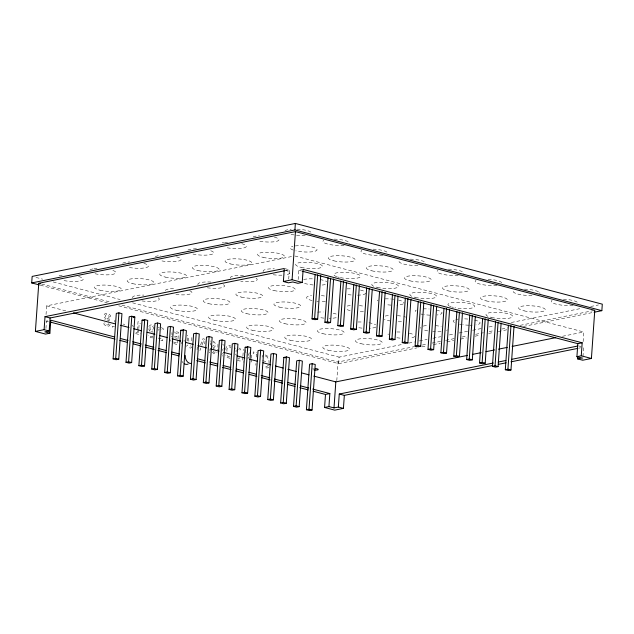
<?xml version="1.0" encoding="UTF-8"?>
<svg xmlns="http://www.w3.org/2000/svg" width="634" height="634" viewBox="0 0 634 634"><rect width="100%" height="100%" fill="white"/><g stroke="black" fill="none" stroke-linecap="round" stroke-linejoin="round"><path stroke-width="0.48" stroke-dasharray="3.17 2.38" d="M188.861 341.282L188.71 338.54A5.666 4.24 78.6 0 0 187.149 335.299M187.529 340.886L187.204 337.859M46.036 314.519L46.647 305.85L292.694 256.326M45.941 328.499L46.456 321.066L48.2 320.717M114.754 322.088L114.881 320.233M137.388 330.885L137.261 332.739L135.288 332.224L135.201 333.484L140.423 334.855M137.451 329.949L138.038 321.589L139.044 321.85L140.304 323.855M138.759 329.379L138.505 333.064L140.51 333.595M138.822 328.46L139.084 324.774L140.423 325.123M177.916 339.872L177.583 344.634L173.256 343.43M177.988 338.921L178.455 332.264L174.009 331.194M181.221 343.81L181.324 342.297M184.018 341.457L184.122 340.014M197.103 349.762L197.301 346.909M242.846 356.95L242.513 361.705L243.789 362.046M242.909 355.999L243.377 349.334M251.23 362.062L251.436 359.209M251.5 358.258L251.769 354.446M255.843 365.216L255.97 363.393M256.413 357.029L256.604 354.303L253.156 353.4L253.259 351.933L256.897 352.892M262.191 357.18L262.325 355.222M288.716 279.118L289.366 269.822L285.142 268.713M298.146 279.578L298.796 270.282L303.147 269.41M336.789 380.654L338.088 361.99L414.612 346.584M118.709 305.81L338.635 363.647L339.087 357.14L402.955 344.286M583.129 341.631L583.803 331.986L294.628 255.938M582.773 359.296L582.908 357.433M582.971 356.506L583.621 347.21M226.964 351.315C226.259 349.104 228.612 344.698 230.657 347.876M269.078 363.488L268.895 359.343L266.819 356.791A7.275 5.444 78.6 0 0 264.766 356.332M171.917 332.628L172.052 334.926M209.941 349.088L210.044 351.212M225.807 349.469C225.577 346.703 228.47 343.802 230.895 346.204M153.539 329.109C154.189 327.39 152.136 325.511 150.512 326.407L149.878 327.683L150.337 329.783L150.837 330.48L152.952 329.862M158.555 330.322L159.158 328.943M236.189 349.865L236.054 351.735M210.647 342.851L210.607 345.039M108.961 323.53C108.517 326.169 104.689 324.965 104.808 322.666M213.975 351.149L213.325 352.314L212.184 352.71M222.415 353.36L221.757 354.533M110.229 324.228C109.222 328.269 103.342 325.892 103.493 322.413M215.243 351.846L214.237 353.503L212.414 354.018M217.922 344.286L217.914 347.234M199.932 350.507L200.827 348.114M201.921 345.197L203.728 340.371L204.822 345.958M200.59 344.864L202.943 338.699L204.655 339.15L205.218 342.003M191.817 337.542L191.777 341.472M247.87 358.725L248.663 357.085M248.037 355.571L249.78 352.021M268.459 365.224L266.74 366.539L263.966 365.984M187.783 345.015L186.348 346.267M191.975 346.75L190.786 348.106L189.122 347.662L190.834 345.76M153.032 336.06C151.819 337.716 149.196 336.155 149.244 334.356M235.309 348.391L235.705 347.995M222.946 349.215L223.469 348.74M171.291 336.931L172.004 336.408M217.549 349.738L218.183 349.215M268.816 367.244L267.136 368.021L264.156 367.554M222.138 356.039L222.677 355.722M158.254 327.619L159.308 327.199M210.203 341.227L210.702 340.965M104.729 319.377L105.569 318.981C99.023 309.764 116.157 313.568 108.779 319.805L109.492 320.582M149.164 331.067L150.004 330.671C146.24 327.984 150.512 322.381 153.753 326.011M211.415 346.41L213.531 345.792L214.118 345.047L214.149 343.707L213.23 342.487M229.698 356.855L228.082 356.696L227.091 355.191M153.119 337.89L150.385 337.7L148.324 335.568M150.686 332.018L152.374 331.661L152.865 332.279M285.49 270.607L289.366 269.822M408.764 343.121L414.565 341.948M419.407 340.973L427.15 339.42M432.951 338.247L440.693 336.694M449.403 334.934L454.245 333.967M459.079 332.993L467.789 331.233M472.631 330.266L481.341 328.507M489.083 326.954L493.918 325.979M511.337 322.476L581.98 308.259M590.69 306.507L598.433 304.946M422.363 345.031L427.205 344.056M432.047 343.081L440.765 341.322M445.607 340.347L454.324 338.596M462.075 337.034L466.917 336.06M475.635 334.308L483.385 332.747M489.194 331.574L494.037 330.599M501.787 329.046L507.604 327.873M520.189 325.337L593.812 310.525M338.635 363.647L417.014 347.868M421.856 346.893L426.69 345.926M433.466 344.563L440.242 343.192M447.018 341.829L453.786 340.466M460.561 339.103L466.37 337.938M475.08 336.186L479.914 335.212M488.624 333.46L493.466 332.485M498.3 331.511L507.01 329.759M523.462 326.447L593.139 312.427M562.493 336.282L583.803 331.986M578.779 348.185L580.712 347.797M106.94 320.162L107.938 319.98L108.794 321.327M230.063 358.297L227.075 357.513L225.831 355.088M265.099 354.882L268.84 356.784A5.666 4.24 78.6 0 1 269.529 357.734M174.461 332.699L177.068 333.326L176.823 336.9L174.207 336.131M298.796 270.282L301.657 271.035M578.549 345.879L581.085 346.544M35.98 277.423L42.676 279.182M53.193 281.948L120.127 299.549M132.554 302.822L339.087 357.14M41.638 284.024L109.531 301.879M121.966 305.144L338.088 361.99M40.307 285.189L107.241 302.79M123.17 324.045L124.787 324.465M262.73 360.683L265.812 361.499M174.707 337.756L176.727 338.287M46.647 305.85L66.752 311.136M158.017 338.041L161.472 338.944M176.403 342.891L173.336 341.972M114.429 326.732L112.456 326.217L112.369 327.477L114.112 327.937M160.854 340.228L162.716 340.72L162.835 338.984L162.003 337.748M237.37 360.358L240.167 361.095L240.294 359.351L239.034 357.497M46.456 321.066L48.366 321.573M238.828 347.939L240.762 349.175L240.571 350.903L238.638 349.358M161.377 327.564L163.31 328.8L163.12 330.528L161.836 329.363M213.23 341.179L214.783 342.479L215.505 344.349L215.029 346.521L213.793 347.424L214.609 348.541M222.233 349.643L222.946 350.42M222.772 344.159L223.572 345.292M209.291 352.171L209.775 352.773M212.953 347.598L214.023 349.762M238.083 358.067L238.931 359.319M235.594 354.049L236.339 355.373M132.411 325.131L133.251 326.772M171.006 341.338L170.586 339.8M245.16 349.802L246.158 353.574M216.947 352.25L217.082 353.003M573.025 305.271A13.401 3.059 4 0 1 556.755 304.296A13.401 3.059 4 0 1 552.119 300.405M563.372 299.2A13.401 3.059 4 0 1 577.804 302.727M496.921 285.26A13.401 3.059 4 0 1 480.659 284.278A13.401 3.059 4 0 1 476.023 280.394M488.148 279.229A13.401 3.059 4 0 1 501.708 282.709M531.997 295.484A13.401 3.059 4 0 1 517.36 293.938A13.401 3.059 4 0 1 514.071 290.404M524.453 289.159A13.401 3.059 4 0 1 538.765 291.886M539.756 292.718A13.401 3.059 4 0 1 539.851 293.526M458.184 275.322A13.401 3.059 4 0 1 442.255 274.189A13.401 3.059 4 0 1 437.975 270.385M448.357 269.141A13.401 3.059 4 0 1 463.747 273.508M417.854 265.464A13.401 3.059 4 0 1 399.111 261.105M410.309 259.14A13.401 3.059 4 0 1 425.699 263.506M382.777 255.24A13.401 3.059 4 0 1 366.507 254.258A13.401 3.059 4 0 1 361.871 250.375M373.125 249.162A13.401 3.059 4 0 1 387.556 252.689M305.247 235.365A13.401 3.059 4 0 1 290.404 234.247M284.959 231.085A13.401 3.059 4 0 1 291.268 229.207M297.021 229.151A13.401 3.059 4 0 1 311.46 232.678M344.032 245.303A13.401 3.059 4 0 1 328.111 244.169A13.401 3.059 4 0 1 323.823 240.365M334.205 239.121A13.401 3.059 4 0 1 349.603 243.488M295.262 245.921A13.401 3.059 4 0 1 313.283 247.363A13.401 3.059 4 0 1 313.775 251.539A13.401 3.059 4 0 1 295.824 250.818M293.296 250.105A13.401 3.059 4 0 1 292.86 246.341M274.387 237.116A13.401 3.059 4 0 1 276.091 241.451A13.401 3.059 4 0 1 257.776 240.817M253.148 236.926A13.401 3.059 4 0 1 259.401 235.729M449.086 305.897A13.401 3.059 4 0 1 459.777 302.315A13.401 3.059 4 0 1 474.422 306.911A13.401 3.059 4 0 1 454.927 307.736M453.445 307.419A13.401 3.059 4 0 1 451.685 306.951M450.917 306.705A13.401 3.059 4 0 1 449.609 306.174M336.765 276.686A13.401 3.059 4 0 1 343.628 272.248A13.401 3.059 4 0 1 360.366 276.765A13.401 3.059 4 0 1 340.022 277.557M339.301 277.399A13.401 3.059 4 0 1 337.534 276.931M241.76 243.686A13.401 3.059 4 0 1 243.464 248.021A13.401 3.059 4 0 1 225.149 247.379M222.177 242.901A13.401 3.059 4 0 1 223.707 242.6M224.579 242.481A13.401 3.059 4 0 1 227.551 242.259M474.565 320.067A13.401 3.059 4 0 1 476.007 324.854M472.164 325.194A13.401 3.059 4 0 1 469.667 325.218M468.811 325.202A13.401 3.059 4 0 1 462.757 324.695M461.932 324.576A13.401 3.059 4 0 1 459.587 324.156M454.507 322.476A13.401 3.059 4 0 1 454.237 320.107M455.894 319.512A13.401 3.059 4 0 1 458.295 319.092M464.619 318.862A13.401 3.059 4 0 1 468.106 319.076M436.517 310.066A13.401 3.059 4 0 1 437.088 314.963M429.9 315.161A13.401 3.059 4 0 1 423.884 314.575M423.084 314.44A13.401 3.059 4 0 1 420.817 313.988M415.468 311.635A13.401 3.059 4 0 1 416.181 310.105M423.219 308.861A13.401 3.059 4 0 1 429.186 308.996M403.097 303.94A13.401 3.059 4 0 1 396.844 305.144M390.972 305.105A13.401 3.059 4 0 1 385.837 304.566M377.325 300.817A13.401 3.059 4 0 1 378.133 300.096M385.171 298.86A13.401 3.059 4 0 1 391.138 298.986M392.002 299.058A13.401 3.059 4 0 1 393.73 299.24M398.469 300.056A13.401 3.059 4 0 1 403.913 303.218M365.858 293.209A13.401 3.059 4 0 1 356.371 295.206M351.181 294.969A13.401 3.059 4 0 1 347.789 294.556M347.123 288.85A13.401 3.059 4 0 1 352.211 288.922M360.413 290.047A13.401 3.059 4 0 1 364.772 291.569M325.337 284.523A13.401 3.059 4 0 1 319.964 285.165M313.133 284.959A13.401 3.059 4 0 1 304.138 283.247M303.702 279.491A13.401 3.059 4 0 1 314.163 278.912M320.099 279.586A13.401 3.059 4 0 1 326.724 281.567M285.229 270.266A13.401 3.059 4 0 1 284.888 274.942M281.916 275.156A13.401 3.059 4 0 1 272.509 274.665M263.268 271.606A13.401 3.059 4 0 1 274.371 268.832M210.75 250.739A13.401 3.059 4 0 1 209.228 254.868A13.401 3.059 4 0 1 190.755 253.481M187.886 250.058A13.401 3.059 4 0 1 196.564 248.79M447.382 329.799A13.401 3.059 4 0 1 446.566 330.52M441.074 331.677A13.401 3.059 4 0 1 436.184 331.764M435.32 331.733A13.401 3.059 4 0 1 432.697 331.558M427.712 330.877A13.401 3.059 4 0 1 423.702 329.846M420.889 328.206A13.401 3.059 4 0 1 420.794 327.398M423.266 326.082A13.401 3.059 4 0 1 428.639 325.44M435.479 325.638A13.401 3.059 4 0 1 441.216 326.478M401.481 321.755A13.401 3.059 4 0 1 398.136 321.763M390.449 321.01A13.401 3.059 4 0 1 384.347 319.306M385.218 316.073A13.401 3.059 4 0 1 389.807 315.47M397.423 315.637A13.401 3.059 4 0 1 402.408 316.318M403.89 316.628A13.401 3.059 4 0 1 405.649 317.095M363.433 311.746A13.401 3.059 4 0 1 360.088 311.754M350.134 310.549A13.401 3.059 4 0 1 345.784 309.027M347.17 306.071A13.401 3.059 4 0 1 350.998 305.509M359.375 305.628A13.401 3.059 4 0 1 364.36 306.309M325.385 301.736A13.401 3.059 4 0 1 320.297 301.665M318.545 301.538A13.401 3.059 4 0 1 316.826 301.356M312.087 300.54A13.401 3.059 4 0 1 311.516 295.642M321.327 295.618A13.401 3.059 4 0 1 324.719 296.03M256.049 278.128A13.401 3.059 4 0 1 254.123 281.203A13.401 3.059 4 0 1 240.73 281.337M230.641 278.175A13.401 3.059 4 0 1 243.48 275.473M176.498 256.818A13.401 3.059 4 0 1 178.209 261.153A13.401 3.059 4 0 1 159.887 260.511M155.259 256.627A13.401 3.059 4 0 1 160.751 255.478M414.755 336.369A13.401 3.059 4 0 1 409.873 338.104M400.07 338.12A13.401 3.059 4 0 1 396.678 337.716M388.254 334.776A13.401 3.059 4 0 1 388.166 333.967M396.821 331.986A13.401 3.059 4 0 1 401.98 332.137M409.31 333.207A13.401 3.059 4 0 1 413.661 334.728M375.891 327.081A13.401 3.059 4 0 1 369.638 328.285M362.022 328.119A13.401 3.059 4 0 1 357.037 327.429M357.964 322.001A13.401 3.059 4 0 1 363.052 322.072M368.996 322.746A13.401 3.059 4 0 1 375.613 324.719M336.178 317.674A13.401 3.059 4 0 1 329.165 318.347M323.966 318.109A13.401 3.059 4 0 1 320.574 317.697M317.634 312.142A13.401 3.059 4 0 1 323.261 311.983M333.207 313.188A13.401 3.059 4 0 1 337.565 314.71M223.414 284.69A13.401 3.059 4 0 1 220.909 287.884A13.401 3.059 4 0 1 206.43 287.678M198.006 284.737A13.401 3.059 4 0 1 211.732 282.106M143.87 263.379A13.401 3.059 4 0 1 145.574 267.722A13.401 3.059 4 0 1 127.26 267.08M122.631 263.197A13.401 3.059 4 0 1 129.669 261.961M189.653 290.713A13.401 3.059 4 0 1 189.043 294.303A13.401 3.059 4 0 1 173.795 294.247M165.284 290.499A13.401 3.059 4 0 1 175.626 288.51M112.86 270.441A13.401 3.059 4 0 1 112.178 274.435A13.401 3.059 4 0 1 94.632 273.65M89.996 269.759A13.401 3.059 4 0 1 93.19 268.864M94.062 268.745A13.401 3.059 4 0 1 97.034 268.523M158.159 297.829A13.401 3.059 4 0 1 155.948 300.96A13.401 3.059 4 0 1 141.992 300.936M132.752 297.869A13.401 3.059 4 0 1 143.847 295.095M78.608 276.519A13.401 3.059 4 0 1 80.32 280.854A13.401 3.059 4 0 1 61.997 280.212M59.033 275.735A13.401 3.059 4 0 1 62.861 275.172M313.775 369.915A3.352 0.769 4 0 1 312.998 369.773M312.76 368.536A3.352 0.769 4 0 1 313.489 368.481M183.044 362.727A6.697 5.017 78.6 0 1 182.061 361.42M109.207 316.881L108.517 318.173L106.401 318.791L105.593 317.42L105.632 315.233L106.71 314.488L108.208 314.868L109.207 316.881M524.128 310.858A13.401 3.059 4 0 0 545.272 310.097A13.401 3.059 4 0 0 526.529 305.739A13.401 3.059 4 0 0 524.128 310.858M486.072 300.857A13.401 3.059 4 0 0 507.216 300.088A13.401 3.059 4 0 0 488.481 295.729A13.401 3.059 4 0 0 486.072 300.857M448.024 290.847A13.401 3.059 4 0 0 469.168 290.087A13.401 3.059 4 0 0 450.433 285.728A13.401 3.059 4 0 0 448.024 290.847M409.976 280.838A13.401 3.059 4 0 0 431.12 280.077A13.401 3.059 4 0 0 412.385 275.719A13.401 3.059 4 0 0 409.976 280.838M371.928 270.837A13.401 3.059 4 0 0 393.072 270.068A13.401 3.059 4 0 0 374.329 265.709A13.401 3.059 4 0 0 371.928 270.837M333.88 260.828A13.401 3.059 4 0 0 355.024 260.067A13.401 3.059 4 0 0 336.282 255.7A13.401 3.059 4 0 0 333.88 260.828M491.493 317.428A13.401 3.059 4 0 0 512.637 316.667A13.401 3.059 4 0 0 493.902 312.308A13.401 3.059 4 0 0 491.493 317.428M415.397 297.417A13.401 3.059 4 0 0 436.541 296.649A13.401 3.059 4 0 0 417.798 292.29A13.401 3.059 4 0 0 415.397 297.417M377.349 287.408A13.401 3.059 4 0 0 398.493 286.647A13.401 3.059 4 0 0 379.75 282.281A13.401 3.059 4 0 0 377.349 287.408M301.245 267.397A13.401 3.059 4 0 0 322.389 266.629A13.401 3.059 4 0 0 303.654 262.27A13.401 3.059 4 0 0 301.245 267.397M263.197 257.388A13.401 3.059 4 0 0 284.341 256.627A13.401 3.059 4 0 0 265.606 252.261A13.401 3.059 4 0 0 263.197 257.388M230.57 263.95A13.401 3.059 4 0 0 251.714 263.189A13.401 3.059 4 0 0 232.971 258.831A13.401 3.059 4 0 0 230.57 263.95M274.039 290.531A13.401 3.059 4 0 0 295.182 289.77A13.401 3.059 4 0 0 276.44 285.411A13.401 3.059 4 0 0 274.039 290.531M197.943 270.52A13.401 3.059 4 0 0 219.087 269.759A13.401 3.059 4 0 0 200.344 265.4A13.401 3.059 4 0 0 197.943 270.52M279.459 307.11A13.401 3.059 4 0 0 300.603 306.349A13.401 3.059 4 0 0 281.861 301.982A13.401 3.059 4 0 0 279.459 307.11M241.411 297.1A13.401 3.059 4 0 0 262.555 296.34A13.401 3.059 4 0 0 243.813 291.981A13.401 3.059 4 0 0 241.411 297.1M165.308 277.09A13.401 3.059 4 0 0 186.451 276.321A13.401 3.059 4 0 0 167.717 271.962A13.401 3.059 4 0 0 165.308 277.09M360.976 343.691A13.401 3.059 4 0 0 382.12 342.931A13.401 3.059 4 0 0 363.385 338.572A13.401 3.059 4 0 0 360.976 343.691M322.928 333.69A13.401 3.059 4 0 0 344.072 332.929A13.401 3.059 4 0 0 325.337 328.563A13.401 3.059 4 0 0 322.928 333.69M284.88 323.681A13.401 3.059 4 0 0 306.024 322.92A13.401 3.059 4 0 0 287.281 318.561A13.401 3.059 4 0 0 284.88 323.681M246.832 313.671A13.401 3.059 4 0 0 267.976 312.911A13.401 3.059 4 0 0 249.233 308.552A13.401 3.059 4 0 0 246.832 313.671M208.776 303.67A13.401 3.059 4 0 0 229.92 302.901A13.401 3.059 4 0 0 211.185 298.543A13.401 3.059 4 0 0 208.776 303.67M132.68 283.652A13.401 3.059 4 0 0 153.824 282.891A13.401 3.059 4 0 0 135.082 278.532A13.401 3.059 4 0 0 132.68 283.652M328.349 350.261A13.401 3.059 4 0 0 349.493 349.5A13.401 3.059 4 0 0 330.75 345.142A13.401 3.059 4 0 0 328.349 350.261M290.301 340.252A13.401 3.059 4 0 0 311.445 339.491A13.401 3.059 4 0 0 292.702 335.132A13.401 3.059 4 0 0 290.301 340.252M252.245 330.251A13.401 3.059 4 0 0 273.397 329.482A13.401 3.059 4 0 0 254.654 325.123A13.401 3.059 4 0 0 252.245 330.251M214.197 320.241A13.401 3.059 4 0 0 235.341 319.481A13.401 3.059 4 0 0 216.606 315.122A13.401 3.059 4 0 0 214.197 320.241M176.149 310.232A13.401 3.059 4 0 0 197.293 309.471A13.401 3.059 4 0 0 178.558 305.113A13.401 3.059 4 0 0 176.149 310.232M100.053 290.221A13.401 3.059 4 0 0 121.197 289.461A13.401 3.059 4 0 0 102.454 285.094A13.401 3.059 4 0 0 100.053 290.221"/><path stroke-width="0.95" d="M39.348 284.935L31.7 282.923L32.152 276.416L295.365 223.445L602.3 304.169L601.848 310.676L594.106 312.229M114.691 336.995L50.807 320.194L49.896 333.207L45.545 334.078L35.401 331.408L38.769 283.263L295.452 231.608L594.779 310.327L591.411 358.472L582.709 360.223L577.637 358.892L577.764 357.029M35.401 331.408L44.103 329.656L45.014 316.651L284.294 268.491L283.382 281.504L288.462 282.835L292.813 281.964L297.885 283.295L302.236 282.423L303.147 269.41L582.171 342.796L581.267 355.801L576.916 356.68L577.82 343.668L582.171 342.796M49.896 333.207L44.824 331.867L49.175 330.996L50.086 317.983L284.523 270.797M113.114 358.923L116.299 313.378L118.907 312.855L121.95 313.656L118.764 359.193L116.157 359.724L113.114 358.923L115.721 358.392L118.764 359.193M115.721 358.392L118.907 312.855M126 362.307L129.185 316.77L131.793 316.239L134.836 317.04L131.65 362.585L129.043 363.108L126 362.307L128.607 361.784L131.65 362.585M128.607 361.784L131.793 316.239M138.886 365.699L142.071 320.154L144.679 319.631L147.722 320.432L144.536 365.976L141.929 366.5L138.886 365.699L141.493 365.168L144.536 365.976M141.493 365.168L144.679 319.631M151.772 369.083L154.958 323.546L157.565 323.023L160.608 323.823L157.422 369.36L154.815 369.884L151.772 369.083L154.379 368.56L157.422 369.36M154.379 368.56L157.565 323.023M164.658 372.475L167.844 326.938L170.451 326.407L173.494 327.207L170.308 372.752L167.701 373.275L164.658 372.475L167.265 371.952L170.308 372.752M167.265 371.952L170.451 326.407M177.544 375.867L180.73 330.322L183.337 329.799L186.38 330.599L183.194 376.136L180.587 376.667L177.544 375.867L180.151 375.336L183.194 376.136M180.151 375.336L183.337 329.799M190.43 379.251L193.616 333.714L196.223 333.191L199.266 333.991L196.088 379.528L193.473 380.051L190.43 379.251L193.037 378.728L196.088 379.528M193.037 378.728L196.223 333.191M203.316 382.643L206.502 337.098L209.109 336.575L212.152 337.375L208.974 382.92L206.359 383.443L203.316 382.643L205.923 382.12L208.974 382.92M205.923 382.12L209.109 336.575M216.202 386.035L219.388 340.49L221.995 339.967L225.038 340.767L221.86 386.304L219.245 386.835L216.202 386.035L218.809 385.504L221.86 386.304M218.809 385.504L221.995 339.967M229.088 389.419L232.274 343.882L234.881 343.351L237.924 344.151L234.746 389.696L232.131 390.219L229.088 389.419L231.695 388.896L234.746 389.696M231.695 388.896L234.881 343.351M241.974 392.811L245.16 347.266L247.767 346.743L250.81 347.543L247.632 393.088L245.017 393.611L241.974 392.811L244.581 392.287L247.632 393.088M244.581 392.287L247.767 346.743M254.86 396.195L258.046 350.657L260.653 350.134L263.696 350.935L260.519 396.472L257.903 396.995L254.86 396.195L257.467 395.671L260.519 396.472M257.467 395.671L260.653 350.134M267.746 399.586L270.932 354.049L273.539 353.518L276.582 354.319L273.405 399.864L270.789 400.387L267.746 399.586L270.353 399.063L273.405 399.864M270.353 399.063L273.539 353.518M280.632 402.978L283.818 357.433L286.425 356.91L289.469 357.711L286.291 403.248L283.675 403.779L280.632 402.978L283.239 402.447L286.291 403.248M31.7 282.923L294.913 229.952L295.365 223.445M283.239 402.447L286.425 356.91M283.382 281.504L292.084 279.752L295.452 231.608M293.518 406.362L296.704 360.825L299.311 360.302L302.355 361.103L299.177 406.64L296.561 407.163L293.518 406.362L296.126 405.839L299.177 406.64M296.126 405.839L299.311 360.302M320.725 275.56L317.674 319.164L315.066 319.687L312.023 318.886L315.138 274.316M306.404 409.754L309.59 364.209L312.197 363.686L315.241 364.487L312.063 410.032L309.447 410.555L306.404 409.754L309.02 409.231L312.063 410.032M312.023 318.886L314.63 318.363L317.682 274.76M309.02 409.231L312.197 363.686M333.611 278.952L330.56 322.555L327.952 323.078L324.909 322.278L328.024 277.708M324.909 322.278L327.516 321.755L330.568 278.152M324.576 407.464L325.488 394.451L329.839 393.571L328.927 406.584L324.576 407.464L334.728 410.135L343.43 408.383L344.333 395.37L492.555 365.541M346.497 282.336L343.446 325.939L340.838 326.47L337.795 325.67L340.91 281.092M328.927 406.584L333.999 407.924L335.822 381.898L467.567 355.381M337.795 325.67L340.403 325.139L343.454 281.536M333.999 407.924L338.35 407.044L339.261 394.031L493.292 363.036M359.383 285.728L356.332 329.331L353.724 329.854L350.681 329.054L353.796 284.484M350.681 329.054L353.289 328.531L356.34 284.928M372.269 289.12L369.218 332.723L366.611 333.246L363.567 332.446L366.682 287.876M363.567 332.446L366.175 331.923L369.226 288.319M385.155 292.504L382.112 336.107L379.497 336.63L376.453 335.83L379.568 291.26M376.453 335.83L379.061 335.307L382.112 291.703M398.041 295.896L394.998 339.499L392.383 340.022L389.339 339.222L392.454 294.651M389.339 339.222L391.947 338.699L394.998 295.095M410.927 299.28L407.884 342.883L405.269 343.414L402.225 342.614L405.34 298.035M402.225 342.614L404.833 342.083L407.884 298.479M423.813 302.672L420.77 346.275L418.155 346.798L415.111 345.998L418.226 301.427M415.111 345.998L417.719 345.475L420.77 301.871M436.699 306.063L433.656 349.667L431.041 350.19L427.998 349.389L431.112 304.819M427.998 349.389L430.605 348.866L433.656 305.263M449.585 309.447L446.542 353.051L443.927 353.582L440.884 352.781L443.998 308.203M440.884 352.781L443.491 352.25L446.542 308.647M462.471 312.839L459.428 356.443L456.813 356.966L453.77 356.165L456.884 311.595M453.77 356.165L456.377 355.642L459.428 312.039M475.357 316.231L472.314 359.835L469.699 360.358L466.656 359.557L469.77 314.987M466.656 359.557L469.263 359.034L472.314 315.431M488.243 319.615L485.2 363.219L482.585 363.75L479.542 362.941L482.656 318.371M479.542 362.941L482.149 362.418L485.2 318.815M501.129 323.007L498.086 366.611L495.471 367.134L492.428 366.333L495.542 321.763M492.428 366.333L495.043 365.81L498.086 322.207M514.015 326.399L510.972 369.994L508.357 370.525L505.314 369.725L508.428 325.155M505.314 369.725L507.929 369.194L510.972 325.591M133.1 317.396L134.836 317.04M472.409 354.406L481.127 352.655M485.969 351.68L494.686 349.928M498.562 349.144L507.279 347.392M512.121 346.418L555.717 337.645M498.142 362.062L505.892 360.5M511.701 359.327L577.574 346.069M498.372 364.368L506.122 362.807M510.964 361.832L577.804 348.383M577.637 358.892L581.988 358.012L576.916 356.68M294.913 229.952L601.848 310.676M302.616 271.289L577.82 343.668M292.084 279.752L302.236 282.423M581.267 355.801L591.411 358.472M314.63 318.363L317.674 319.164M327.516 321.755L330.56 322.555M340.403 325.139L343.446 325.939M353.289 328.531L356.332 329.331M366.175 331.923L369.218 332.723M379.061 335.307L382.112 336.107M391.947 338.699L394.998 339.499M404.833 342.083L407.884 342.883M417.719 345.475L420.77 346.275M430.605 348.866L433.656 349.667M443.491 352.25L446.542 353.051M456.377 355.642L459.428 356.443M469.263 359.034L472.314 359.835M482.149 362.418L485.2 363.219M495.043 365.81L498.086 366.611M507.929 369.194L510.972 369.994M38.769 283.263L40.679 283.77M142.071 320.154L143.593 320.558M180.73 330.322L182.251 330.726M245.16 347.266L246.681 347.67M283.818 357.433L285.34 357.838M73.457 312.895L115.586 323.974M120.373 325.234L128.995 327.501M133.782 328.761L141.445 330.774M147.183 332.287L154.847 334.3M159.633 335.56L167.297 337.573M172.083 338.833L180.698 341.1M185.485 342.36L193.148 344.373M197.935 345.633L206.557 347.9M210.385 348.906L218.999 351.173M223.786 352.433L231.45 354.446M237.195 355.959L244.859 357.972M249.645 359.232L257.301 361.245M263.047 362.759L270.71 364.772M275.497 366.032L283.16 368.045M287.947 369.305L296.561 371.572M301.348 372.832L309.012 374.845M313.798 376.105L335.822 381.898M45.014 316.651L50.086 317.983M339.261 394.031L344.333 395.37M120.412 338.501L128.044 340.506M132.807 341.758L141.39 344.016M145.202 345.015L153.785 347.273M158.555 348.526L166.179 350.531M171.901 352.036L179.533 354.041M197.301 358.717L204.933 360.722M209.696 361.982L217.327 363.987M223.049 365.493L230.673 367.498M236.395 369.004L244.027 371.009M248.79 372.261L256.421 374.266M261.184 375.518L269.767 377.777M274.538 379.029L282.162 381.034M287.884 382.54L295.515 384.545M300.278 385.805L308.861 388.056M312.673 389.062L329.839 393.571M50.268 322.072L115.111 339.119M119.874 340.379L127.505 342.384M133.227 343.89L140.851 345.895M145.622 347.147L154.205 349.405M158.017 350.404L166.599 352.662M171.362 353.915L178.994 355.92M196.77 360.595L205.353 362.854M210.116 364.106L217.747 366.111M222.51 367.371L231.093 369.622M235.864 370.882L243.488 372.887M249.21 374.393L256.833 376.398M261.604 377.65L270.187 379.909M273.999 380.907L282.582 383.166M287.353 384.418L294.976 386.423M299.747 387.683L308.322 389.934M313.093 391.194L325.488 394.451M44.103 329.656L49.175 330.996M338.35 407.044L343.43 408.383M191.199 363.512A6.697 5.017 78.6 0 1 185.247 355.547M315.193 368.52A3.352 0.769 4 0 1 318.236 369.551A3.352 0.769 4 0 1 314.63 370.01M188.116 364.059A6.697 5.017 78.6 0 1 184.217 363.694"/></g></svg>
